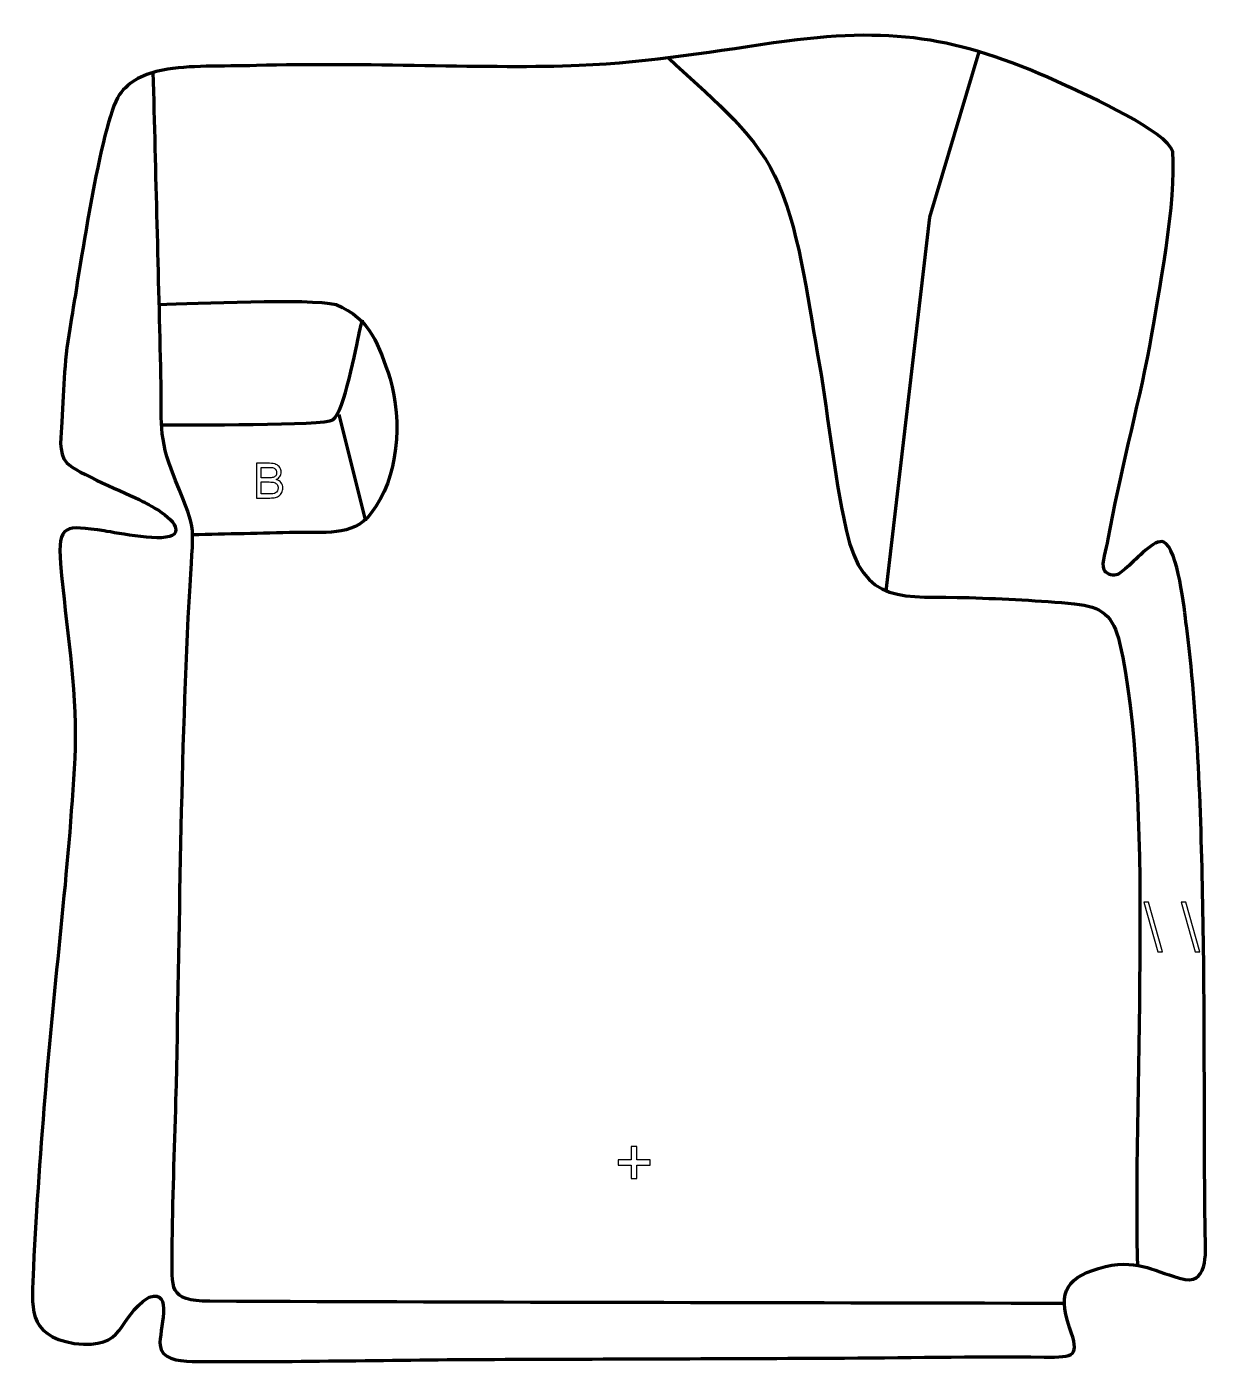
# Model space of a CAD drawing. Header units: millimetres. Extents: x -842 to -223, y 154 to 853.
import ezdxf

# ---------------------------------------------------------------- set-up
doc = ezdxf.new("R2010")
doc.units = ezdxf.units.MM
doc.header["$MEASUREMENT"] = 0
doc.layers.add('layer 2', color=7, linetype='Continuous')
doc.layers.add('layer 3', color=7, linetype='Continuous')

msp = doc.modelspace()

# ---------------------------------------------------------------- linework, layer by layer
at = {"layer": 'layer 2', "color": 142, "lineweight": 158}
for points, knots in [([(-392.2065, 557.9629), (-392.2065, 557.9629), (-369.465, 753.525), (-369.465, 753.525), (-369.465, 753.525), (-369.465, 753.525), (-343.545, 840.2125), (-343.545, 840.2125)], [0, 0, 0, 0, 0.33333333, 0.33333333, 0.33333333, 0.33333333, 1, 1, 1, 1]), ([(-506.0632, 836.837), (-486.5443, 818.3553), (-462.6555, 799.7031), (-450.6765, 775.3559), (-450.6765, 775.3559), (-438.3181, 750.2374), (-433.3981, 711.1043), (-428.341, 682.8417), (-428.341, 682.8417), (-422.7951, 651.8479), (-420.042, 620.9856), (-413.2415, 590.0059), (-413.2415, 590.0059), (-404.2128, 549.283), (-383.2671, 555.4936), (-348.8345, 554.4489), (-348.8345, 554.4489), (-330.3534, 553.8136), (-312.0765, 552.983), (-293.6608, 551.1883), (-293.6608, 551.1883), (-279.4576, 549.7248), (-273.3628, 545.0401), (-270.0784, 530.7182), (-270.0784, 530.7182), (-251.8957, 451.4338), (-262.9462, 302.4291), (-260.8668, 209.475), (-260.8668, 209.475), (-260.8668, 209.475), (-260.7661, 204.974), (-260.7661, 204.974)], [0, 0, 0, 0, 0.11111111, 0.11111111, 0.11111111, 0.11111111, 0.22222222, 0.22222222, 0.22222222, 0.22222222, 0.33333333, 0.33333333, 0.33333333, 0.33333333, 0.44444444, 0.44444444, 0.44444444, 0.44444444, 0.55555556, 0.55555556, 0.55555556, 0.55555556, 0.66666667, 0.66666667, 0.66666667, 0.66666667, 0.77777778, 0.77777778, 0.77777778, 0.77777778, 1, 1, 1, 1]), ([(-298.9532, 184.989), (-448.0888, 185.3672), (-597.1817, 185.4643), (-746.3215, 186.1492), (-746.3215, 186.1492), (-768.249, 186.2499), (-766.1254, 192.7373), (-766.0319, 212.327), (-766.0319, 212.327), (-765.9061, 238.6872), (-764.7893, 264.9527), (-764.0807, 291.2936), (-764.0807, 291.2936), (-761.9256, 380.7123), (-761.7635, 471.3336), (-756.7175, 560.5431), (-756.7175, 560.5431), (-754.633, 597.3964), (-753.0646, 586.6693), (-766.662, 621.924), (-766.662, 621.924), (-773.5689, 639.8319), (-771.47, 651.7704), (-771.9211, 670.3487), (-771.9211, 670.3487), (-773.208, 723.3568), (-774.5884, 776.3626), (-775.9377, 829.3691)], [0, 0, 0, 0, 0.125, 0.125, 0.125, 0.125, 0.25, 0.25, 0.25, 0.25, 0.375, 0.375, 0.375, 0.375, 0.5, 0.5, 0.5, 0.5, 0.625, 0.625, 0.625, 0.625, 0.75, 0.75, 0.75, 0.75, 1, 1, 1, 1]), ([(-772.8675, 707.9262), (-753.6838, 708.2391), (-695.0882, 711.3864), (-680.1926, 707.8036), (-680.1926, 707.8036), (-662.1098, 700.6331), (-657.8501, 686.2102), (-651.9797, 669.062), (-651.9797, 669.062), (-645.5629, 646.9045), (-647.463, 617.1707), (-662.0268, 598.4406), (-662.0268, 598.4406), (-671.6128, 586.1124), (-687.5529, 588.9035), (-701.316, 588.571), (-701.316, 588.571), (-719.3956, 588.1347), (-737.4753, 587.7126), (-755.5546, 587.2622)], [0, 0, 0, 0, 0.16666667, 0.16666667, 0.16666667, 0.16666667, 0.33333333, 0.33333333, 0.33333333, 0.33333333, 0.5, 0.5, 0.5, 0.5, 0.66666667, 0.66666667, 0.66666667, 0.66666667, 1, 1, 1, 1]), ([(-770.842, 644.9479), (-759.2415, 645.0621), (-686.2178, 644.3746), (-681.9105, 647.5263), (-681.9105, 647.5263), (-675.8798, 651.939), (-669.9413, 685.0435), (-667.9667, 693.7458), (-667.9667, 693.7458), (-667.5927, 695.2924), (-667.2186, 696.839), (-666.8445, 698.3856), (-666.8445, 698.3856), (-666.8445, 698.3856), (-666.4938, 699.8355), (-666.4938, 699.8355)], [0, 0, 0, 0, 0.2, 0.2, 0.2, 0.2, 0.4, 0.4, 0.4, 0.4, 0.6, 0.6, 0.6, 0.6, 1, 1, 1, 1])]:
    msp.add_open_spline(points, degree=3, knots=knots, dxfattribs=at)
msp.add_open_spline([(-678.7664, 650.3718), (-674.1485, 631.7226), (-669.5306, 613.0734), (-664.9127, 594.4242)], degree=3, dxfattribs=at)
at = {"layer": 'layer 2', "color": 142}
for points, knots in [([(-721.8811, 606.5838), (-721.8811, 606.5838), (-721.8811, 624.7702), (-721.8811, 624.7702), (-721.8811, 624.7702), (-721.8811, 624.7702), (-715.057, 624.7702), (-715.057, 624.7702), (-715.057, 624.7702), (-713.6684, 624.7702), (-712.5551, 624.5882), (-711.7126, 624.2199), (-711.7126, 624.2199), (-710.8744, 623.8516), (-710.2183, 623.2843), (-709.7441, 622.5181), (-709.7441, 622.5181), (-709.2658, 621.7561), (-709.0287, 620.956), (-709.0287, 620.1178), (-709.0287, 620.1178), (-709.0287, 619.3431), (-709.2404, 618.6107), (-709.6595, 617.9249), (-709.6595, 617.9249), (-710.0786, 617.2391), (-710.7136, 616.6845), (-711.5645, 616.2612), (-711.5645, 616.2612), (-710.4638, 615.9395), (-709.6171, 615.3891), (-709.0287, 614.6102), (-709.0287, 614.6102), (-708.436, 613.8355), (-708.1397, 612.9169), (-708.1397, 611.8585), (-708.1397, 611.8585), (-708.1397, 611.0034), (-708.3217, 610.2118), (-708.6816, 609.4794), (-708.6816, 609.4794), (-709.0414, 608.747), (-709.4859, 608.184), (-710.0151, 607.7861), (-710.0151, 607.7861), (-710.5442, 607.3924), (-711.2089, 607.0918), (-712.0047, 606.8886), (-712.0047, 606.8886), (-712.8048, 606.6854), (-713.7827, 606.5838), (-714.9427, 606.5838), (-714.9427, 606.5838), (-714.9427, 606.5838), (-721.8811, 606.5838), (-721.8811, 606.5838)], [0, 0, 0, 0, 0.06666667, 0.06666667, 0.06666667, 0.06666667, 0.13333333, 0.13333333, 0.13333333, 0.13333333, 0.2, 0.2, 0.2, 0.2, 0.26666667, 0.26666667, 0.26666667, 0.26666667, 0.33333333, 0.33333333, 0.33333333, 0.33333333, 0.4, 0.4, 0.4, 0.4, 0.46666667, 0.46666667, 0.46666667, 0.46666667, 0.53333333, 0.53333333, 0.53333333, 0.53333333, 0.6, 0.6, 0.6, 0.6, 0.66666667, 0.66666667, 0.66666667, 0.66666667, 0.73333333, 0.73333333, 0.73333333, 0.73333333, 0.8, 0.8, 0.8, 0.8, 0.86666667, 0.86666667, 0.86666667, 0.86666667, 1, 1, 1, 1]), ([(-719.4681, 617.1248), (-719.4681, 617.1248), (-715.5353, 617.1248), (-715.5353, 617.1248), (-715.5353, 617.1248), (-714.4685, 617.1248), (-713.7023, 617.1968), (-713.2409, 617.3365), (-713.2409, 617.3365), (-712.627, 617.5185), (-712.1656, 617.8233), (-711.8566, 618.2466), (-711.8566, 618.2466), (-711.5475, 618.67), (-711.3909, 619.1991), (-711.3909, 619.8384), (-711.3909, 619.8384), (-711.3909, 620.4437), (-711.5348, 620.9771), (-711.8269, 621.4343), (-711.8269, 621.4343), (-712.1148, 621.8958), (-712.5297, 622.2133), (-713.0673, 622.3826), (-713.0673, 622.3826), (-713.6049, 622.5519), (-714.5278, 622.6366), (-715.8317, 622.6366), (-715.8317, 622.6366), (-715.8317, 622.6366), (-719.4681, 622.6366), (-719.4681, 622.6366), (-719.4681, 622.6366), (-719.4681, 622.6366), (-719.4681, 617.1248), (-719.4681, 617.1248)], [0, 0, 0, 0, 0.1, 0.1, 0.1, 0.1, 0.2, 0.2, 0.2, 0.2, 0.3, 0.3, 0.3, 0.3, 0.4, 0.4, 0.4, 0.4, 0.5, 0.5, 0.5, 0.5, 0.6, 0.6, 0.6, 0.6, 0.7, 0.7, 0.7, 0.7, 0.8, 0.8, 0.8, 0.8, 1, 1, 1, 1]), ([(-719.4681, 608.7174), (-719.4681, 608.7174), (-714.9384, 608.7174), (-714.9384, 608.7174), (-714.9384, 608.7174), (-714.1595, 608.7174), (-713.6134, 608.747), (-713.2959, 608.8063), (-713.2959, 608.8063), (-712.7456, 608.9037), (-712.2799, 609.0688), (-711.9074, 609.3016), (-711.9074, 609.3016), (-711.5348, 609.5344), (-711.23, 609.8731), (-710.9887, 610.3176), (-710.9887, 610.3176), (-710.7474, 610.7621), (-710.6289, 611.2743), (-710.6289, 611.8543), (-710.6289, 611.8543), (-710.6289, 612.5359), (-710.8025, 613.1243), (-711.1538, 613.6281), (-711.1538, 613.6281), (-711.501, 614.1318), (-711.9836, 614.4832), (-712.6016, 614.6864), (-712.6016, 614.6864), (-713.2155, 614.8896), (-714.1045, 614.9912), (-715.2602, 614.9912), (-715.2602, 614.9912), (-715.2602, 614.9912), (-719.4681, 614.9912), (-719.4681, 614.9912), (-719.4681, 614.9912), (-719.4681, 614.9912), (-719.4681, 608.7174), (-719.4681, 608.7174)], [0, 0, 0, 0, 0.09090909, 0.09090909, 0.09090909, 0.09090909, 0.18181818, 0.18181818, 0.18181818, 0.18181818, 0.27272727, 0.27272727, 0.27272727, 0.27272727, 0.36363636, 0.36363636, 0.36363636, 0.36363636, 0.45454545, 0.45454545, 0.45454545, 0.45454545, 0.54545455, 0.54545455, 0.54545455, 0.54545455, 0.63636364, 0.63636364, 0.63636364, 0.63636364, 0.72727273, 0.72727273, 0.72727273, 0.72727273, 0.81818182, 0.81818182, 0.81818182, 0.81818182, 1, 1, 1, 1]), ([(-250.1198, 368.9968), (-250.1198, 368.9968), (-257.4223, 395.1023), (-257.4223, 395.1023), (-257.4223, 395.1023), (-257.4223, 395.1023), (-254.9411, 395.1023), (-254.9411, 395.1023), (-254.9411, 395.1023), (-254.9411, 395.1023), (-247.6386, 368.9968), (-247.6386, 368.9968), (-247.6386, 368.9968), (-247.6386, 368.9968), (-250.1198, 368.9968), (-250.1198, 368.9968)], [0, 0, 0, 0, 0.2, 0.2, 0.2, 0.2, 0.4, 0.4, 0.4, 0.4, 0.6, 0.6, 0.6, 0.6, 1, 1, 1, 1]), ([(-230.5172, 368.9968), (-230.5172, 368.9968), (-237.8197, 395.1023), (-237.8197, 395.1023), (-237.8197, 395.1023), (-237.8197, 395.1023), (-235.3385, 395.1023), (-235.3385, 395.1023), (-235.3385, 395.1023), (-235.3385, 395.1023), (-228.036, 368.9968), (-228.036, 368.9968), (-228.036, 368.9968), (-228.036, 368.9968), (-230.5172, 368.9968), (-230.5172, 368.9968)], [0, 0, 0, 0, 0.2, 0.2, 0.2, 0.2, 0.4, 0.4, 0.4, 0.4, 0.6, 0.6, 0.6, 0.6, 1, 1, 1, 1]), ([(-525.7109, 250.4102), (-525.7109, 250.4102), (-525.7109, 257.3247), (-525.7109, 257.3247), (-525.7109, 257.3247), (-525.7109, 257.3247), (-532.59, 257.3247), (-532.59, 257.3247), (-532.59, 257.3247), (-532.59, 257.3247), (-532.59, 260.2175), (-532.59, 260.2175), (-532.59, 260.2175), (-532.59, 260.2175), (-525.7109, 260.2175), (-525.7109, 260.2175), (-525.7109, 260.2175), (-525.7109, 260.2175), (-525.7109, 267.0966), (-525.7109, 267.0966), (-525.7109, 267.0966), (-525.7109, 267.0966), (-522.7828, 267.0966), (-522.7828, 267.0966), (-522.7828, 267.0966), (-522.7828, 267.0966), (-522.7828, 260.2175), (-522.7828, 260.2175), (-522.7828, 260.2175), (-522.7828, 260.2175), (-515.9036, 260.2175), (-515.9036, 260.2175), (-515.9036, 260.2175), (-515.9036, 260.2175), (-515.9036, 257.3247), (-515.9036, 257.3247), (-515.9036, 257.3247), (-515.9036, 257.3247), (-522.7828, 257.3247), (-522.7828, 257.3247), (-522.7828, 257.3247), (-522.7828, 257.3247), (-522.7828, 250.4102), (-522.7828, 250.4102), (-522.7828, 250.4102), (-522.7828, 250.4102), (-525.7109, 250.4102), (-525.7109, 250.4102)], [0, 0, 0, 0, 0.07692308, 0.07692308, 0.07692308, 0.07692308, 0.15384615, 0.15384615, 0.15384615, 0.15384615, 0.23076923, 0.23076923, 0.23076923, 0.23076923, 0.30769231, 0.30769231, 0.30769231, 0.30769231, 0.38461538, 0.38461538, 0.38461538, 0.38461538, 0.46153846, 0.46153846, 0.46153846, 0.46153846, 0.53846154, 0.53846154, 0.53846154, 0.53846154, 0.61538462, 0.61538462, 0.61538462, 0.61538462, 0.69230769, 0.69230769, 0.69230769, 0.69230769, 0.76923077, 0.76923077, 0.76923077, 0.76923077, 0.84615385, 0.84615385, 0.84615385, 0.84615385, 1, 1, 1, 1])]:
    msp.add_open_spline(points, degree=3, knots=knots, dxfattribs=at)
at = {"layer": 'layer 3', "color": 242, "lineweight": 158}
msp.add_open_spline([(-552.9235, 832.9455), (-515.1896, 834.557), (-481.3792, 840.5016), (-444.2683, 845.7797), (-444.2683, 845.7797), (-385.999, 853.2899), (-351.4383, 847.1834), (-298.0643, 822.3932), (-298.0643, 822.3932), (-287.0514, 817.231), (-245.0053, 798.5672), (-242.2693, 787.7886), (-242.2693, 787.7886), (-240.053, 762.7234), (-249.7385, 712.5936), (-254.253, 686.0389), (-254.253, 686.0389), (-260.7213, 652.2862), (-270.1362, 618.6418), (-276.0713, 584.9859), (-276.0713, 584.9859), (-276.9939, 579.7537), (-279.6755, 572.6421), (-278.2276, 569.0576), (-278.2276, 569.0576), (-277.4721, 567.1874), (-274.187, 565.7662), (-271.9084, 566.3373), (-271.9084, 566.3373), (-270.1863, 566.769), (-267.9753, 568.8215), (-265.0807, 571.334), (-265.0807, 571.334), (-261.9964, 574.0113), (-251.3098, 585.6612), (-247, 583.5516), (-247, 583.5516), (-239.4624, 579.8621), (-236.1609, 548.1692), (-235.1428, 539.6872), (-235.1428, 539.6872), (-235.1428, 539.6872), (-234.9506, 538.2101), (-234.9506, 538.2101), (-234.9506, 538.2101), (-234.9506, 538.2101), (-234.7876, 536.9483), (-234.7876, 536.9483), (-234.7876, 536.9483), (-228.6096, 488.1516), (-227.2614, 434.3846), (-226.36, 385.1249), (-226.36, 385.1249), (-225.3642, 330.711), (-226.0343, 276.4136), (-225.2582, 222.0902), (-225.2582, 222.0902), (-225.1407, 214.1354), (-223.1326, 195.5054), (-235.7267, 197.4693), (-235.7267, 197.4693), (-252.4159, 201.4237), (-258.4371, 208.1556), (-277.5388, 204.3859), (-277.5388, 204.3859), (-297.5102, 199.1026), (-302.9066, 191.6707), (-296.2621, 172.4857), (-296.2621, 172.4857), (-290.9785, 157.2298), (-293.2776, 156.7642), (-309.5999, 156.9336), (-309.5999, 156.9336), (-346.535, 157.3171), (-384.0247, 156.554), (-421.033, 156.3799), (-421.033, 156.3799), (-481.7125, 156.0941), (-542.3925, 155.9651), (-603.072, 155.7042), (-603.072, 155.7042), (-653.7071, 155.4815), (-705.1689, 154.2), (-755.6695, 154.6861), (-755.6695, 154.6861), (-763.3826, 154.7605), (-771.7826, 156.1648), (-772.4154, 163.1171), (-772.4154, 163.1171), (-773.0818, 170.4391), (-765.0376, 192.8695), (-778.1208, 188.2702), (-778.1208, 188.2702), (-795.8367, 177.196), (-789.3428, 160.8417), (-817.4532, 164.0689), (-817.4532, 164.0689), (-842.2172, 168.4924), (-839.6117, 182.8192), (-838.6766, 203.9515), (-838.6766, 203.9515), (-837.2921, 235.241), (-834.741, 267.633), (-832.2812, 298.9067), (-832.2812, 298.9067), (-827.472, 357.5826), (-819.5711, 417.2203), (-816.8227, 475.8583), (-816.8227, 475.8583), (-816.2134, 509.5543), (-821.583, 539.0928), (-824.5459, 572.1238), (-824.5459, 572.1238), (-826.0497, 593.3219), (-822.0066, 592.294), (-801.5942, 589.3374), (-801.5942, 589.3374), (-795.369, 588.4091), (-769.149, 583.0252), (-764.9559, 587.6575), (-764.9559, 587.6575), (-760.3158, 594.1166), (-777.4405, 602.655), (-781.5404, 604.8411), (-781.5404, 604.8411), (-790.3395, 609.4526), (-815.8961, 619.5135), (-821.2218, 625.0503), (-821.2218, 625.0503), (-826.082, 630.1031), (-824.1477, 639.682), (-823.7673, 646.3779), (-823.7673, 646.3779), (-822.8286, 665.2743), (-822.5279, 679.7588), (-819.0886, 698.6576), (-819.0886, 698.6576), (-815.2713, 720.9062), (-803.472, 803.3485), (-793.7368, 817.5629), (-793.7368, 817.5629), (-788.6711, 824.9593), (-780.3541, 828.7081), (-770.9148, 830.5918), (-770.9148, 830.5918), (-757.4473, 833.2794), (-740.1128, 832.3914), (-721.9333, 832.953), (-721.9333, 832.953), (-667.1333, 834.6459), (-598.2213, 831.0109), (-552.9235, 832.9455)], degree=3, knots=[0, 0, 0, 0, 0.02564103, 0.02564103, 0.02564103, 0.02564103, 0.05128205, 0.05128205, 0.05128205, 0.05128205, 0.07692308, 0.07692308, 0.07692308, 0.07692308, 0.1025641, 0.1025641, 0.1025641, 0.1025641, 0.12820513, 0.12820513, 0.12820513, 0.12820513, 0.15384615, 0.15384615, 0.15384615, 0.15384615, 0.17948718, 0.17948718, 0.17948718, 0.17948718, 0.20512821, 0.20512821, 0.20512821, 0.20512821, 0.23076923, 0.23076923, 0.23076923, 0.23076923, 0.25641026, 0.25641026, 0.25641026, 0.25641026, 0.28205128, 0.28205128, 0.28205128, 0.28205128, 0.30769231, 0.30769231, 0.30769231, 0.30769231, 0.33333333, 0.33333333, 0.33333333, 0.33333333, 0.35897436, 0.35897436, 0.35897436, 0.35897436, 0.38461538, 0.38461538, 0.38461538, 0.38461538, 0.41025641, 0.41025641, 0.41025641, 0.41025641, 0.43589744, 0.43589744, 0.43589744, 0.43589744, 0.46153846, 0.46153846, 0.46153846, 0.46153846, 0.48717949, 0.48717949, 0.48717949, 0.48717949, 0.51282051, 0.51282051, 0.51282051, 0.51282051, 0.53846154, 0.53846154, 0.53846154, 0.53846154, 0.56410256, 0.56410256, 0.56410256, 0.56410256, 0.58974359, 0.58974359, 0.58974359, 0.58974359, 0.61538462, 0.61538462, 0.61538462, 0.61538462, 0.64102564, 0.64102564, 0.64102564, 0.64102564, 0.66666667, 0.66666667, 0.66666667, 0.66666667, 0.69230769, 0.69230769, 0.69230769, 0.69230769, 0.71794872, 0.71794872, 0.71794872, 0.71794872, 0.74358974, 0.74358974, 0.74358974, 0.74358974, 0.76923077, 0.76923077, 0.76923077, 0.76923077, 0.79487179, 0.79487179, 0.79487179, 0.79487179, 0.82051282, 0.82051282, 0.82051282, 0.82051282, 0.84615385, 0.84615385, 0.84615385, 0.84615385, 0.87179487, 0.87179487, 0.87179487, 0.87179487, 0.8974359, 0.8974359, 0.8974359, 0.8974359, 0.92307692, 0.92307692, 0.92307692, 0.92307692, 0.94871795, 0.94871795, 0.94871795, 0.94871795, 1, 1, 1, 1], dxfattribs=at)

doc.saveas('drawing.dxf')
